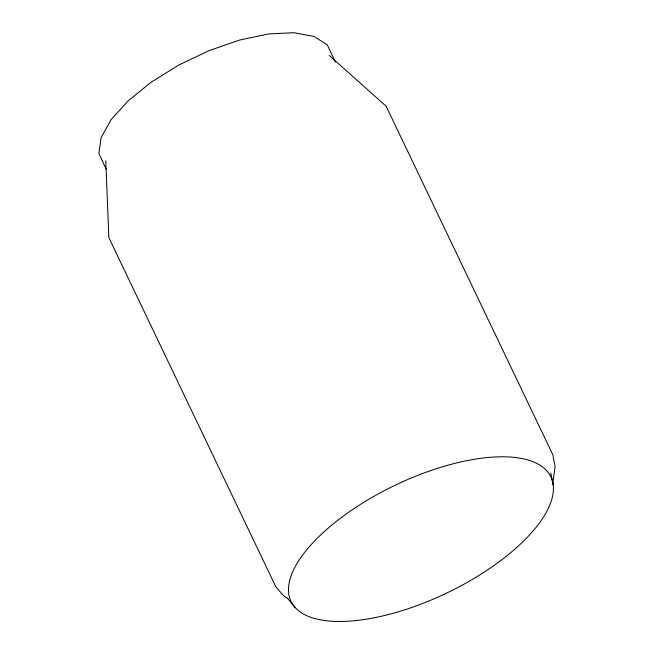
<?xml version="1.0" encoding="UTF-8"?>
<svg xmlns="http://www.w3.org/2000/svg" width="654" height="654" viewBox="0 0 654 654"><rect width="100%" height="100%" fill="white"/><g stroke="black" fill="none" stroke-linecap="round" stroke-linejoin="round"><path stroke-width="0.98" d="M552.638 484.369L555.123 466.547L552.941 454.971L386.122 106.21L329.264 55.459M287.735 598.402L283.558 595.769L275.857 586.826L108.85 237.647L105.793 160.729M287.482 598.189L295.224 607.607M106.283 169.451L98.877 153.502L101.084 137.683L111.115 119.666L128.29 100.675L151.442 82.012L178.992 64.942L209.059 50.636L239.593 40.066L268.524 33.943L293.867 32.7L313.895 36.411L327.253 44.824L335.445 62.171M550.742 472.916L553.194 484.851A144.076 59.751 -25.6 0 1 361.564 619.894A144.076 59.751 -25.6 0 1 348.075 512.679A144.076 59.751 -25.6 0 1 553.194 484.851"/></g></svg>
